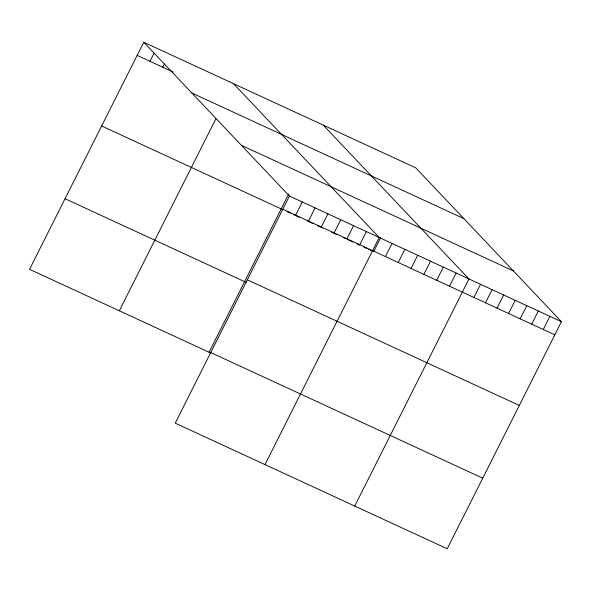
<?xml version="1.0" encoding="UTF-8"?>
<svg xmlns="http://www.w3.org/2000/svg" width="591" height="591" viewBox="0 0 591 591"><rect width="100%" height="100%" fill="white"/><g stroke="black" fill="none" stroke-linecap="round" stroke-linejoin="round"><path stroke-width="0.89" d="M143.768 42.227L289.442 196.049L175.224 423.141L447.232 548.773L561.45 321.681L415.776 167.859L143.768 42.227L29.55 269.319L210.728 352.997M149.974 61.309L154.111 53.087M162.791 67.234L164.446 63.939M119.316 310.777L215.863 118.806M209.081 352.236L288.667 193.996M295.64 215.131L302.26 201.974M308.465 221.056L315.084 207.892M321.29 226.974L327.909 213.816M334.114 232.898L340.734 219.741M346.939 238.823L353.558 225.659M359.764 244.74L366.376 231.583M264.99 464.6L379.2 237.508L233.526 83.686M380.752 237.493L373.652 251.618L368.695 249.328M385.406 256.59L392.025 243.433M398.231 262.515L404.85 249.35M411.055 268.432L417.674 255.275M423.88 274.357L430.499 261.2M436.697 280.282L443.316 267.117M449.522 286.199L456.141 273.042M354.748 506.059L468.966 278.967L323.292 125.144M473.908 297.465L480.527 284.308M485.47 302.806L492.089 289.642M497.031 308.14L503.65 294.983M508.592 313.481L515.212 300.324M520.146 318.822L526.766 305.665M531.708 324.163L538.327 310.999M543.269 329.497L549.889 316.34M137.149 55.384L173.215 72.043M191.839 92.986L463.846 218.618M241.364 145.29L513.38 270.922M289.442 196.049L561.45 321.681M282.823 209.207L554.831 334.838M101.637 125.986L282.816 209.665M286.945 211.571L290.247 213.1M293.557 214.622L299.334 217.289M307.593 221.108L313.37 223.775M317.5 225.681L322.457 227.971M331.536 232.167L336.493 234.457M343.098 237.508L345.572 238.646M347.227 239.414L353.004 242.081M357.134 243.987L359.616 245.132M363.746 247.038L367.048 248.567M247.311 279.809L519.326 405.441M65.054 198.724L246.233 282.402M210.728 352.546L482.744 478.178"/></g></svg>
